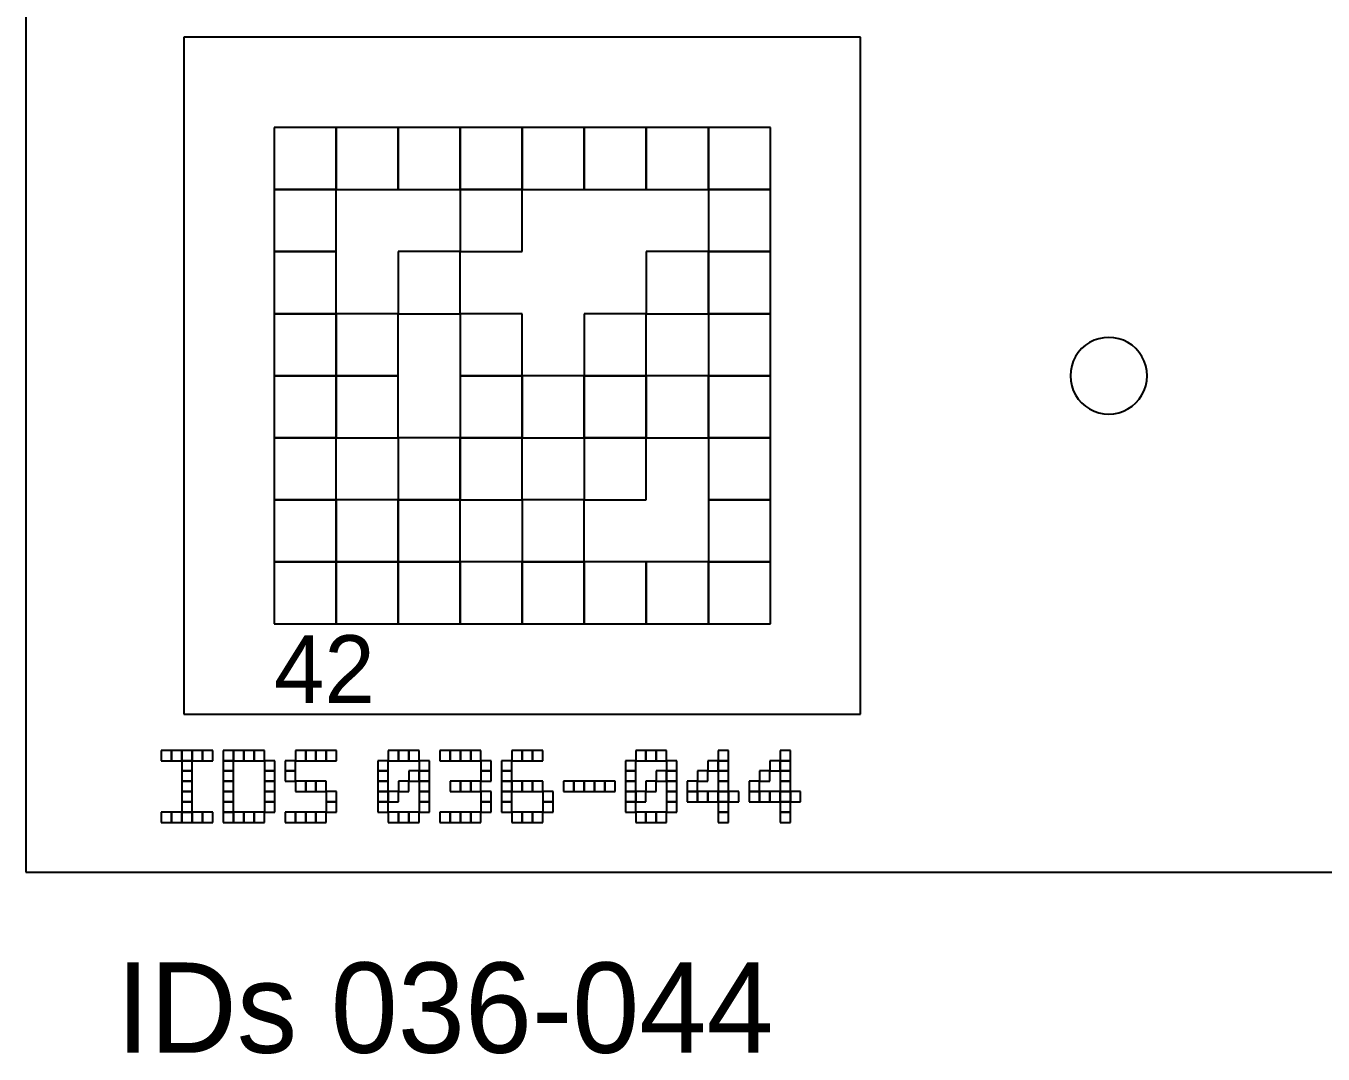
# Model space of a CAD drawing. Extents: x 0 to 150, y -8 to 159.
# Drawn here: x 0 to 57.5, y -8.1 to 37.5 of the extents above; entities that cross this region are included whole.
import ezdxf

# ---------------------------------------------------------------- set-up
doc = ezdxf.new("R2010")
doc.units = 0
for name, color, linetype in [('BLACK_POCKET', 7, 'CONTINUOUS'), ('BOARD_TEXT', 2, 'CONTINUOUS'), ('CUT', 1, 'CONTINUOUS'), ('LABEL', 3, 'CONTINUOUS'), ('MOUNT_HOLE', 5, 'CONTINUOUS'), ('QUIET_ZONE', 4, 'CONTINUOUS'), ('TAG_BOUNDARY', 8, 'CONTINUOUS')]:
    doc.layers.add(name, color=color, linetype=linetype)

msp = doc.modelspace()

# ---------------------------------------------------------------- linework, layer by layer
at = {"layer": 'BLACK_POCKET'}
for p, q in [((13.75, 33), (11, 33)), ((11, 33), (11, 30.25)), ((13.75, 30.25), (13.75, 33)), ((16.5, 33), (13.75, 33)), ((13.75, 33), (13.75, 30.25)), ((16.5, 30.25), (16.5, 33)), ((19.25, 33), (16.5, 33)), ((16.5, 33), (16.5, 30.25)), ((19.25, 30.25), (19.25, 33)), ((22, 33), (19.25, 33)), ((19.25, 33), (19.25, 30.25)), ((22, 30.25), (22, 33)), ((24.75, 33), (22, 33)), ((22, 33), (22, 30.25)), ((24.75, 30.25), (24.75, 33)), ((27.5, 33), (24.75, 33)), ((24.75, 33), (24.75, 30.25)), ((27.5, 30.25), (27.5, 33)), ((30.25, 33), (27.5, 33)), ((27.5, 33), (27.5, 30.25)), ((30.25, 30.25), (30.25, 33)), ((33, 33), (30.25, 33)), ((30.25, 33), (30.25, 30.25)), ((33, 30.25), (33, 33)), ((11, 30.25), (13.75, 30.25)), ((13.75, 30.25), (11, 30.25)), ((11, 30.25), (11, 27.5)), ((13.75, 30.25), (16.5, 30.25)), ((13.75, 27.5), (13.75, 30.25)), ((16.5, 30.25), (19.25, 30.25)), ((19.25, 30.25), (22, 30.25)), ((22, 30.25), (19.25, 30.25)), ((19.25, 30.25), (19.25, 27.5)), ((22, 30.25), (24.75, 30.25)), ((22, 27.5), (22, 30.25)), ((24.75, 30.25), (27.5, 30.25)), ((27.5, 30.25), (30.25, 30.25)), ((30.25, 30.25), (33, 30.25)), ((33, 30.25), (30.25, 30.25)), ((30.25, 30.25), (30.25, 27.5)), ((33, 27.5), (33, 30.25)), ((11, 27.5), (13.75, 27.5)), ((13.75, 27.5), (11, 27.5)), ((11, 27.5), (11, 24.75)), ((13.75, 24.75), (13.75, 27.5)), ((19.25, 27.5), (16.5, 27.5)), ((16.5, 27.5), (16.5, 24.75)), ((19.25, 27.5), (22, 27.5)), ((19.25, 24.75), (19.25, 27.5)), ((30.25, 27.5), (27.5, 27.5)), ((27.5, 27.5), (27.5, 24.75)), ((30.25, 27.5), (33, 27.5)), ((30.25, 24.75), (30.25, 27.5)), ((33, 27.5), (30.25, 27.5)), ((30.25, 27.5), (30.25, 24.75)), ((33, 24.75), (33, 27.5)), ((11, 24.75), (13.75, 24.75)), ((13.75, 24.75), (11, 24.75)), ((11, 24.75), (11, 22)), ((13.75, 22), (13.75, 24.75)), ((16.5, 24.75), (13.75, 24.75)), ((13.75, 24.75), (13.75, 22)), ((16.5, 24.75), (19.25, 24.75)), ((16.5, 22), (16.5, 24.75)), ((22, 24.75), (19.25, 24.75)), ((19.25, 24.75), (19.25, 22)), ((22, 22), (22, 24.75)), ((27.5, 24.75), (24.75, 24.75)), ((24.75, 24.75), (24.75, 22)), ((27.5, 24.75), (30.25, 24.75)), ((27.5, 22), (27.5, 24.75)), ((30.25, 24.75), (33, 24.75)), ((33, 24.75), (30.25, 24.75)), ((30.25, 24.75), (30.25, 22)), ((33, 22), (33, 24.75)), ((11, 22), (13.75, 22)), ((13.75, 22), (11, 22)), ((11, 22), (11, 19.25)), ((13.75, 22), (16.5, 22)), ((13.75, 19.25), (13.75, 22)), ((16.5, 22), (13.75, 22)), ((13.75, 22), (13.75, 19.25)), ((16.5, 19.25), (16.5, 22)), ((19.25, 22), (22, 22)), ((22, 22), (19.25, 22)), ((19.25, 22), (19.25, 19.25)), ((22, 19.25), (22, 22)), ((24.75, 22), (22, 22)), ((22, 22), (22, 19.25)), ((24.75, 22), (27.5, 22)), ((24.75, 19.25), (24.75, 22)), ((27.5, 22), (24.75, 22)), ((24.75, 22), (24.75, 19.25)), ((27.5, 19.25), (27.5, 22)), ((30.25, 22), (27.5, 22)), ((27.5, 22), (27.5, 19.25)), ((30.25, 22), (33, 22)), ((30.25, 19.25), (30.25, 22)), ((33, 22), (30.25, 22)), ((30.25, 22), (30.25, 19.25)), ((33, 19.25), (33, 22)), ((11, 19.25), (13.75, 19.25)), ((13.75, 19.25), (11, 19.25)), ((11, 19.25), (11, 16.5)), ((13.75, 19.25), (16.5, 19.25)), ((13.75, 16.5), (13.75, 19.25)), ((19.25, 19.25), (16.5, 19.25)), ((16.5, 19.25), (16.5, 16.5)), ((19.25, 19.25), (22, 19.25)), ((19.25, 16.5), (19.25, 19.25)), ((22, 19.25), (19.25, 19.25)), ((19.25, 19.25), (19.25, 16.5)), ((22, 19.25), (24.75, 19.25)), ((22, 16.5), (22, 19.25)), ((24.75, 19.25), (27.5, 19.25)), ((27.5, 19.25), (24.75, 19.25)), ((24.75, 19.25), (24.75, 16.5)), ((27.5, 19.25), (30.25, 19.25)), ((27.5, 16.5), (27.5, 19.25)), ((30.25, 19.25), (33, 19.25)), ((33, 19.25), (30.25, 19.25)), ((30.25, 19.25), (30.25, 16.5)), ((33, 16.5), (33, 19.25)), ((11, 16.5), (13.75, 16.5)), ((13.75, 16.5), (11, 16.5)), ((11, 16.5), (11, 13.75)), ((13.75, 13.75), (13.75, 16.5)), ((16.5, 16.5), (13.75, 16.5)), ((13.75, 16.5), (13.75, 13.75)), ((16.5, 16.5), (19.25, 16.5)), ((16.5, 13.75), (16.5, 16.5)), ((19.25, 16.5), (16.5, 16.5)), ((16.5, 16.5), (16.5, 13.75)), ((19.25, 16.5), (22, 16.5)), ((19.25, 13.75), (19.25, 16.5)), ((24.75, 16.5), (22, 16.5)), ((22, 16.5), (22, 13.75)), ((24.75, 16.5), (27.5, 16.5)), ((24.75, 13.75), (24.75, 16.5)), ((30.25, 16.5), (33, 16.5)), ((33, 16.5), (30.25, 16.5)), ((30.25, 16.5), (30.25, 13.75)), ((33, 13.75), (33, 16.5)), ((11, 13.75), (13.75, 13.75)), ((13.75, 13.75), (11, 13.75)), ((11, 13.75), (11, 11)), ((13.75, 13.75), (16.5, 13.75)), ((13.75, 11), (13.75, 13.75)), ((16.5, 13.75), (13.75, 13.75)), ((13.75, 13.75), (13.75, 11)), ((16.5, 13.75), (19.25, 13.75)), ((16.5, 11), (16.5, 13.75)), ((19.25, 13.75), (16.5, 13.75)), ((16.5, 13.75), (16.5, 11)), ((19.25, 11), (19.25, 13.75)), ((22, 13.75), (19.25, 13.75)), ((19.25, 13.75), (19.25, 11)), ((22, 13.75), (24.75, 13.75)), ((22, 11), (22, 13.75)), ((24.75, 13.75), (22, 13.75)), ((22, 13.75), (22, 11)), ((24.75, 11), (24.75, 13.75)), ((27.5, 13.75), (24.75, 13.75)), ((24.75, 13.75), (24.75, 11)), ((27.5, 11), (27.5, 13.75)), ((30.25, 13.75), (27.5, 13.75)), ((27.5, 13.75), (27.5, 11)), ((30.25, 13.75), (33, 13.75)), ((30.25, 11), (30.25, 13.75)), ((33, 13.75), (30.25, 13.75)), ((30.25, 13.75), (30.25, 11)), ((33, 11), (33, 13.75)), ((11, 11), (13.75, 11)), ((13.75, 11), (16.5, 11)), ((16.5, 11), (19.25, 11)), ((19.25, 11), (22, 11)), ((22, 11), (24.75, 11)), ((24.75, 11), (27.5, 11)), ((27.5, 11), (30.25, 11)), ((30.25, 11), (33, 11))]:
    msp.add_line(p, q, dxfattribs=at)
at = {"layer": 'BOARD_TEXT'}
for p, q in [((6.457143, 5.4), (6, 5.4)), ((6, 5.4), (6, 4.942857)), ((6.457143, 4.942857), (6.457143, 5.4)), ((6.914286, 5.4), (6.457143, 5.4)), ((6.457143, 5.4), (6.457143, 4.942857)), ((6.914286, 4.942857), (6.914286, 5.4)), ((7.371429, 5.4), (6.914286, 5.4)), ((6.914286, 5.4), (6.914286, 4.942857)), ((7.371429, 4.942857), (7.371429, 5.4)), ((7.828571, 5.4), (7.371429, 5.4)), ((7.371429, 5.4), (7.371429, 4.942857)), ((7.828571, 4.942857), (7.828571, 5.4)), ((8.285714, 5.4), (7.828571, 5.4)), ((7.828571, 5.4), (7.828571, 4.942857)), ((8.285714, 4.942857), (8.285714, 5.4)), ((9.2, 5.4), (8.742857, 5.4)), ((8.742857, 5.4), (8.742857, 4.942857)), ((9.2, 4.942857), (9.2, 5.4)), ((9.657143, 5.4), (9.2, 5.4)), ((9.2, 5.4), (9.2, 4.942857)), ((9.657143, 4.942857), (9.657143, 5.4)), ((10.114286, 5.4), (9.657143, 5.4)), ((9.657143, 5.4), (9.657143, 4.942857)), ((10.114286, 4.942857), (10.114286, 5.4)), ((10.571429, 5.4), (10.114286, 5.4)), ((10.114286, 5.4), (10.114286, 4.942857)), ((10.571429, 4.942857), (10.571429, 5.4)), ((12.4, 5.4), (11.942857, 5.4)), ((11.942857, 5.4), (11.942857, 4.942857)), ((12.4, 4.942857), (12.4, 5.4)), ((12.857143, 5.4), (12.4, 5.4)), ((12.4, 5.4), (12.4, 4.942857)), ((12.857143, 4.942857), (12.857143, 5.4)), ((13.314286, 5.4), (12.857143, 5.4)), ((12.857143, 5.4), (12.857143, 4.942857)), ((13.314286, 4.942857), (13.314286, 5.4)), ((13.771429, 5.4), (13.314286, 5.4)), ((13.314286, 5.4), (13.314286, 4.942857)), ((13.771429, 4.942857), (13.771429, 5.4)), ((16.514286, 5.4), (16.057143, 5.4)), ((16.057143, 5.4), (16.057143, 4.942857)), ((16.514286, 4.942857), (16.514286, 5.4)), ((16.971429, 5.4), (16.514286, 5.4)), ((16.514286, 5.4), (16.514286, 4.942857)), ((16.971429, 4.942857), (16.971429, 5.4)), ((17.428571, 5.4), (16.971429, 5.4)), ((16.971429, 5.4), (16.971429, 4.942857)), ((17.428571, 4.942857), (17.428571, 5.4)), ((18.8, 5.4), (18.342857, 5.4)), ((18.342857, 5.4), (18.342857, 4.942857)), ((18.8, 4.942857), (18.8, 5.4)), ((19.257143, 5.4), (18.8, 5.4)), ((18.8, 5.4), (18.8, 4.942857)), ((19.257143, 4.942857), (19.257143, 5.4)), ((19.714286, 5.4), (19.257143, 5.4)), ((19.257143, 5.4), (19.257143, 4.942857)), ((19.714286, 4.942857), (19.714286, 5.4)), ((20.171429, 5.4), (19.714286, 5.4)), ((19.714286, 5.4), (19.714286, 4.942857)), ((20.171429, 4.942857), (20.171429, 5.4)), ((22, 5.4), (21.542857, 5.4)), ((21.542857, 5.4), (21.542857, 4.942857)), ((22, 4.942857), (22, 5.4)), ((22.457143, 5.4), (22, 5.4)), ((22, 5.4), (22, 4.942857)), ((22.457143, 4.942857), (22.457143, 5.4)), ((22.914286, 5.4), (22.457143, 5.4)), ((22.457143, 5.4), (22.457143, 4.942857)), ((22.914286, 4.942857), (22.914286, 5.4)), ((27.485714, 5.4), (27.028571, 5.4)), ((27.028571, 5.4), (27.028571, 4.942857)), ((27.485714, 4.942857), (27.485714, 5.4)), ((27.942857, 5.4), (27.485714, 5.4)), ((27.485714, 5.4), (27.485714, 4.942857)), ((27.942857, 4.942857), (27.942857, 5.4)), ((28.4, 5.4), (27.942857, 5.4)), ((27.942857, 5.4), (27.942857, 4.942857)), ((28.4, 4.942857), (28.4, 5.4)), ((31.142857, 5.4), (30.685714, 5.4)), ((30.685714, 5.4), (30.685714, 4.942857)), ((31.142857, 4.942857), (31.142857, 5.4)), ((33.885714, 5.4), (33.428571, 5.4)), ((33.428571, 5.4), (33.428571, 4.942857)), ((33.885714, 4.942857), (33.885714, 5.4)), ((6, 4.942857), (6.457143, 4.942857)), ((6.457143, 4.942857), (6.914286, 4.942857)), ((6.914286, 4.942857), (7.371429, 4.942857)), ((7.371429, 4.942857), (6.914286, 4.942857)), ((6.914286, 4.942857), (6.914286, 4.485714)), ((7.371429, 4.942857), (7.828571, 4.942857)), ((7.371429, 4.485714), (7.371429, 4.942857)), ((7.828571, 4.942857), (8.285714, 4.942857)), ((8.742857, 4.942857), (9.2, 4.942857)), ((9.2, 4.942857), (8.742857, 4.942857)), ((8.742857, 4.942857), (8.742857, 4.485714)), ((9.2, 4.942857), (9.657143, 4.942857)), ((9.2, 4.485714), (9.2, 4.942857)), ((9.657143, 4.942857), (10.114286, 4.942857)), ((10.114286, 4.942857), (10.571429, 4.942857)), ((11.028571, 4.942857), (10.571429, 4.942857)), ((10.571429, 4.942857), (10.571429, 4.485714)), ((11.028571, 4.485714), (11.028571, 4.942857)), ((11.942857, 4.942857), (11.485714, 4.942857)), ((11.485714, 4.942857), (11.485714, 4.485714)), ((11.942857, 4.942857), (12.4, 4.942857)), ((11.942857, 4.485714), (11.942857, 4.942857)), ((12.4, 4.942857), (12.857143, 4.942857)), ((12.857143, 4.942857), (13.314286, 4.942857)), ((13.314286, 4.942857), (13.771429, 4.942857)), ((16.057143, 4.942857), (15.6, 4.942857)), ((15.6, 4.942857), (15.6, 4.485714)), ((16.057143, 4.942857), (16.514286, 4.942857)), ((16.057143, 4.485714), (16.057143, 4.942857)), ((16.514286, 4.942857), (16.971429, 4.942857)), ((16.971429, 4.942857), (17.428571, 4.942857)), ((17.885714, 4.942857), (17.428571, 4.942857)), ((17.428571, 4.942857), (17.428571, 4.485714)), ((17.885714, 4.485714), (17.885714, 4.942857)), ((18.342857, 4.942857), (18.8, 4.942857)), ((18.8, 4.942857), (19.257143, 4.942857)), ((19.257143, 4.942857), (19.714286, 4.942857)), ((19.714286, 4.942857), (20.171429, 4.942857)), ((20.628571, 4.942857), (20.171429, 4.942857)), ((20.171429, 4.942857), (20.171429, 4.485714)), ((20.628571, 4.485714), (20.628571, 4.942857)), ((21.542857, 4.942857), (21.085714, 4.942857)), ((21.085714, 4.942857), (21.085714, 4.485714)), ((21.542857, 4.942857), (22, 4.942857)), ((21.542857, 4.485714), (21.542857, 4.942857)), ((22, 4.942857), (22.457143, 4.942857)), ((22.457143, 4.942857), (22.914286, 4.942857)), ((27.028571, 4.942857), (26.571429, 4.942857)), ((26.571429, 4.942857), (26.571429, 4.485714)), ((27.028571, 4.942857), (27.485714, 4.942857)), ((27.028571, 4.485714), (27.028571, 4.942857)), ((27.485714, 4.942857), (27.942857, 4.942857)), ((27.942857, 4.942857), (28.4, 4.942857)), ((28.857143, 4.942857), (28.4, 4.942857)), ((28.4, 4.942857), (28.4, 4.485714)), ((28.857143, 4.485714), (28.857143, 4.942857)), ((30.685714, 4.942857), (30.228571, 4.942857)), ((30.228571, 4.942857), (30.228571, 4.485714)), ((30.685714, 4.942857), (31.142857, 4.942857)), ((30.685714, 4.485714), (30.685714, 4.942857)), ((31.142857, 4.942857), (30.685714, 4.942857)), ((30.685714, 4.942857), (30.685714, 4.485714)), ((31.142857, 4.485714), (31.142857, 4.942857)), ((33.428571, 4.942857), (32.971429, 4.942857)), ((32.971429, 4.942857), (32.971429, 4.485714)), ((33.428571, 4.942857), (33.885714, 4.942857)), ((33.428571, 4.485714), (33.428571, 4.942857)), ((33.885714, 4.942857), (33.428571, 4.942857)), ((33.428571, 4.942857), (33.428571, 4.485714)), ((33.885714, 4.485714), (33.885714, 4.942857)), ((6.914286, 4.485714), (7.371429, 4.485714)), ((7.371429, 4.485714), (6.914286, 4.485714)), ((6.914286, 4.485714), (6.914286, 4.028571)), ((6.914286, 4.028571), (7.371429, 4.028571)), ((7.371429, 4.028571), (6.914286, 4.028571)), ((6.914286, 4.028571), (6.914286, 3.571429)), ((7.371429, 4.028571), (7.371429, 4.485714)), ((7.371429, 3.571429), (7.371429, 4.028571)), ((8.742857, 4.485714), (9.2, 4.485714)), ((9.2, 4.485714), (8.742857, 4.485714)), ((8.742857, 4.485714), (8.742857, 4.028571)), ((8.742857, 4.028571), (9.2, 4.028571)), ((9.2, 4.028571), (8.742857, 4.028571)), ((8.742857, 4.028571), (8.742857, 3.571429)), ((9.2, 4.028571), (9.2, 4.485714)), ((9.2, 3.571429), (9.2, 4.028571)), ((10.571429, 4.485714), (11.028571, 4.485714)), ((11.028571, 4.485714), (10.571429, 4.485714)), ((10.571429, 4.485714), (10.571429, 4.028571)), ((10.571429, 4.028571), (11.028571, 4.028571)), ((11.028571, 4.028571), (10.571429, 4.028571)), ((10.571429, 4.028571), (10.571429, 3.571429)), ((11.028571, 4.028571), (11.028571, 4.485714)), ((11.028571, 3.571429), (11.028571, 4.028571)), ((11.485714, 4.485714), (11.942857, 4.485714)), ((11.942857, 4.485714), (11.485714, 4.485714)), ((11.485714, 4.485714), (11.485714, 4.028571)), ((11.485714, 4.028571), (11.942857, 4.028571)), ((11.942857, 4.028571), (11.942857, 4.485714)), ((12.4, 4.028571), (11.942857, 4.028571)), ((11.942857, 4.028571), (11.942857, 3.571429)), ((12.4, 3.571429), (12.4, 4.028571)), ((12.857143, 4.028571), (12.4, 4.028571)), ((12.4, 4.028571), (12.4, 3.571429)), ((12.857143, 3.571429), (12.857143, 4.028571)), ((13.314286, 4.028571), (12.857143, 4.028571)), ((12.857143, 4.028571), (12.857143, 3.571429)), ((13.314286, 3.571429), (13.314286, 4.028571)), ((15.6, 4.485714), (16.057143, 4.485714)), ((16.057143, 4.485714), (15.6, 4.485714)), ((15.6, 4.485714), (15.6, 4.028571)), ((15.6, 4.028571), (16.057143, 4.028571)), ((16.057143, 4.028571), (15.6, 4.028571)), ((15.6, 4.028571), (15.6, 3.571429)), ((16.057143, 4.028571), (16.057143, 4.485714)), ((16.057143, 3.571429), (16.057143, 4.028571)), ((16.971429, 4.028571), (16.514286, 4.028571)), ((16.514286, 4.028571), (16.514286, 3.571429)), ((17.428571, 4.485714), (16.971429, 4.485714)), ((16.971429, 4.485714), (16.971429, 4.028571)), ((16.971429, 4.028571), (17.428571, 4.028571)), ((16.971429, 3.571429), (16.971429, 4.028571)), ((17.428571, 4.485714), (17.885714, 4.485714)), ((17.428571, 4.028571), (17.428571, 4.485714)), ((17.885714, 4.485714), (17.428571, 4.485714)), ((17.428571, 4.485714), (17.428571, 4.028571)), ((17.428571, 4.028571), (17.885714, 4.028571)), ((17.885714, 4.028571), (17.428571, 4.028571)), ((17.428571, 4.028571), (17.428571, 3.571429)), ((17.885714, 4.028571), (17.885714, 4.485714)), ((17.885714, 3.571429), (17.885714, 4.028571)), ((19.257143, 4.028571), (18.8, 4.028571)), ((18.8, 4.028571), (18.8, 3.571429)), ((19.257143, 3.571429), (19.257143, 4.028571)), ((19.714286, 4.028571), (19.257143, 4.028571)), ((19.257143, 4.028571), (19.257143, 3.571429)), ((19.714286, 3.571429), (19.714286, 4.028571)), ((20.171429, 4.028571), (19.714286, 4.028571)), ((19.714286, 4.028571), (19.714286, 3.571429)), ((20.171429, 4.485714), (20.628571, 4.485714)), ((20.628571, 4.485714), (20.171429, 4.485714)), ((20.171429, 4.485714), (20.171429, 4.028571)), ((20.171429, 4.028571), (20.628571, 4.028571)), ((20.171429, 3.571429), (20.171429, 4.028571)), ((20.628571, 4.028571), (20.628571, 4.485714)), ((21.085714, 4.485714), (21.542857, 4.485714)), ((21.542857, 4.485714), (21.085714, 4.485714)), ((21.085714, 4.485714), (21.085714, 4.028571)), ((21.085714, 4.028571), (21.542857, 4.028571)), ((21.542857, 4.028571), (21.085714, 4.028571)), ((21.085714, 4.028571), (21.085714, 3.571429)), ((21.542857, 4.028571), (21.542857, 4.485714)), ((21.542857, 3.571429), (21.542857, 4.028571)), ((22, 4.028571), (21.542857, 4.028571)), ((21.542857, 4.028571), (21.542857, 3.571429)), ((22, 3.571429), (22, 4.028571)), ((22.457143, 4.028571), (22, 4.028571)), ((22, 4.028571), (22, 3.571429)), ((22.457143, 3.571429), (22.457143, 4.028571)), ((22.914286, 4.028571), (22.457143, 4.028571)), ((22.457143, 4.028571), (22.457143, 3.571429)), ((22.914286, 3.571429), (22.914286, 4.028571)), ((24.285714, 4.028571), (23.828571, 4.028571)), ((23.828571, 4.028571), (23.828571, 3.571429)), ((24.285714, 3.571429), (24.285714, 4.028571)), ((24.742857, 4.028571), (24.285714, 4.028571)), ((24.285714, 4.028571), (24.285714, 3.571429)), ((24.742857, 3.571429), (24.742857, 4.028571)), ((25.2, 4.028571), (24.742857, 4.028571)), ((24.742857, 4.028571), (24.742857, 3.571429)), ((25.2, 3.571429), (25.2, 4.028571)), ((25.657143, 4.028571), (25.2, 4.028571)), ((25.2, 4.028571), (25.2, 3.571429)), ((25.657143, 3.571429), (25.657143, 4.028571)), ((26.114286, 4.028571), (25.657143, 4.028571)), ((25.657143, 4.028571), (25.657143, 3.571429)), ((26.114286, 3.571429), (26.114286, 4.028571)), ((26.571429, 4.485714), (27.028571, 4.485714)), ((27.028571, 4.485714), (26.571429, 4.485714)), ((26.571429, 4.485714), (26.571429, 4.028571)), ((26.571429, 4.028571), (27.028571, 4.028571)), ((27.028571, 4.028571), (26.571429, 4.028571)), ((26.571429, 4.028571), (26.571429, 3.571429)), ((27.028571, 4.028571), (27.028571, 4.485714)), ((27.028571, 3.571429), (27.028571, 4.028571)), ((27.942857, 4.028571), (27.485714, 4.028571)), ((27.485714, 4.028571), (27.485714, 3.571429)), ((28.4, 4.485714), (27.942857, 4.485714)), ((27.942857, 4.485714), (27.942857, 4.028571)), ((27.942857, 4.028571), (28.4, 4.028571)), ((27.942857, 3.571429), (27.942857, 4.028571)), ((28.4, 4.485714), (28.857143, 4.485714)), ((28.4, 4.028571), (28.4, 4.485714)), ((28.857143, 4.485714), (28.4, 4.485714)), ((28.4, 4.485714), (28.4, 4.028571)), ((28.4, 4.028571), (28.857143, 4.028571)), ((28.857143, 4.028571), (28.4, 4.028571)), ((28.4, 4.028571), (28.4, 3.571429)), ((28.857143, 4.028571), (28.857143, 4.485714)), ((28.857143, 3.571429), (28.857143, 4.028571)), ((29.771429, 4.028571), (29.314286, 4.028571)), ((29.314286, 4.028571), (29.314286, 3.571429)), ((30.228571, 4.485714), (29.771429, 4.485714)), ((29.771429, 4.485714), (29.771429, 4.028571)), ((29.771429, 4.028571), (30.228571, 4.028571)), ((29.771429, 3.571429), (29.771429, 4.028571)), ((30.228571, 4.485714), (30.685714, 4.485714)), ((30.228571, 4.028571), (30.228571, 4.485714)), ((30.685714, 4.485714), (31.142857, 4.485714)), ((31.142857, 4.485714), (30.685714, 4.485714)), ((30.685714, 4.485714), (30.685714, 4.028571)), ((30.685714, 4.028571), (31.142857, 4.028571)), ((31.142857, 4.028571), (30.685714, 4.028571)), ((30.685714, 4.028571), (30.685714, 3.571429)), ((31.142857, 4.028571), (31.142857, 4.485714)), ((31.142857, 3.571429), (31.142857, 4.028571)), ((32.514286, 4.028571), (32.057143, 4.028571)), ((32.057143, 4.028571), (32.057143, 3.571429)), ((32.971429, 4.485714), (32.514286, 4.485714)), ((32.514286, 4.485714), (32.514286, 4.028571)), ((32.514286, 4.028571), (32.971429, 4.028571)), ((32.514286, 3.571429), (32.514286, 4.028571)), ((32.971429, 4.485714), (33.428571, 4.485714)), ((32.971429, 4.028571), (32.971429, 4.485714)), ((33.428571, 4.485714), (33.885714, 4.485714)), ((33.885714, 4.485714), (33.428571, 4.485714)), ((33.428571, 4.485714), (33.428571, 4.028571)), ((33.428571, 4.028571), (33.885714, 4.028571)), ((33.885714, 4.028571), (33.428571, 4.028571)), ((33.428571, 4.028571), (33.428571, 3.571429)), ((33.885714, 4.028571), (33.885714, 4.485714)), ((33.885714, 3.571429), (33.885714, 4.028571)), ((6.914286, 3.571429), (7.371429, 3.571429)), ((7.371429, 3.571429), (6.914286, 3.571429)), ((6.914286, 3.571429), (6.914286, 3.114286)), ((7.371429, 3.114286), (7.371429, 3.571429)), ((8.742857, 3.571429), (9.2, 3.571429)), ((9.2, 3.571429), (8.742857, 3.571429)), ((8.742857, 3.571429), (8.742857, 3.114286)), ((9.2, 3.114286), (9.2, 3.571429)), ((10.571429, 3.571429), (11.028571, 3.571429)), ((11.028571, 3.571429), (10.571429, 3.571429)), ((10.571429, 3.571429), (10.571429, 3.114286)), ((11.028571, 3.114286), (11.028571, 3.571429)), ((11.942857, 3.571429), (12.4, 3.571429)), ((12.4, 3.571429), (12.857143, 3.571429)), ((12.857143, 3.571429), (13.314286, 3.571429)), ((13.771429, 3.571429), (13.314286, 3.571429)), ((13.314286, 3.571429), (13.314286, 3.114286)), ((13.771429, 3.114286), (13.771429, 3.571429)), ((15.6, 3.571429), (16.057143, 3.571429)), ((16.057143, 3.571429), (15.6, 3.571429)), ((15.6, 3.571429), (15.6, 3.114286)), ((16.057143, 3.114286), (16.057143, 3.571429)), ((16.514286, 3.571429), (16.057143, 3.571429)), ((16.057143, 3.571429), (16.057143, 3.114286)), ((16.514286, 3.571429), (16.971429, 3.571429)), ((16.514286, 3.114286), (16.514286, 3.571429)), ((17.428571, 3.571429), (17.885714, 3.571429)), ((17.885714, 3.571429), (17.428571, 3.571429)), ((17.428571, 3.571429), (17.428571, 3.114286)), ((17.885714, 3.114286), (17.885714, 3.571429)), ((18.8, 3.571429), (19.257143, 3.571429)), ((19.257143, 3.571429), (19.714286, 3.571429)), ((19.714286, 3.571429), (20.171429, 3.571429)), ((20.628571, 3.571429), (20.171429, 3.571429)), ((20.171429, 3.571429), (20.171429, 3.114286)), ((20.628571, 3.114286), (20.628571, 3.571429)), ((21.085714, 3.571429), (21.542857, 3.571429)), ((21.542857, 3.571429), (21.085714, 3.571429)), ((21.085714, 3.571429), (21.085714, 3.114286)), ((21.542857, 3.571429), (22, 3.571429)), ((21.542857, 3.114286), (21.542857, 3.571429)), ((22, 3.571429), (22.457143, 3.571429)), ((22.457143, 3.571429), (22.914286, 3.571429)), ((23.371429, 3.571429), (22.914286, 3.571429)), ((22.914286, 3.571429), (22.914286, 3.114286)), ((23.371429, 3.114286), (23.371429, 3.571429)), ((23.828571, 3.571429), (24.285714, 3.571429)), ((24.285714, 3.571429), (24.742857, 3.571429)), ((24.742857, 3.571429), (25.2, 3.571429)), ((25.2, 3.571429), (25.657143, 3.571429)), ((25.657143, 3.571429), (26.114286, 3.571429)), ((26.571429, 3.571429), (27.028571, 3.571429)), ((27.028571, 3.571429), (26.571429, 3.571429)), ((26.571429, 3.571429), (26.571429, 3.114286)), ((27.028571, 3.114286), (27.028571, 3.571429)), ((27.485714, 3.571429), (27.028571, 3.571429)), ((27.028571, 3.571429), (27.028571, 3.114286)), ((27.485714, 3.571429), (27.942857, 3.571429)), ((27.485714, 3.114286), (27.485714, 3.571429)), ((28.4, 3.571429), (28.857143, 3.571429)), ((28.857143, 3.571429), (28.4, 3.571429)), ((28.4, 3.571429), (28.4, 3.114286)), ((28.857143, 3.114286), (28.857143, 3.571429)), ((29.314286, 3.571429), (29.771429, 3.571429)), ((29.771429, 3.571429), (29.314286, 3.571429)), ((29.314286, 3.571429), (29.314286, 3.114286)), ((29.771429, 3.114286), (29.771429, 3.571429)), ((30.228571, 3.571429), (29.771429, 3.571429)), ((29.771429, 3.571429), (29.771429, 3.114286)), ((30.228571, 3.114286), (30.228571, 3.571429)), ((30.685714, 3.571429), (30.228571, 3.571429)), ((30.228571, 3.571429), (30.228571, 3.114286)), ((30.685714, 3.571429), (31.142857, 3.571429)), ((30.685714, 3.114286), (30.685714, 3.571429)), ((31.142857, 3.571429), (30.685714, 3.571429)), ((30.685714, 3.571429), (30.685714, 3.114286)), ((31.142857, 3.114286), (31.142857, 3.571429)), ((31.6, 3.571429), (31.142857, 3.571429)), ((31.142857, 3.571429), (31.142857, 3.114286)), ((31.6, 3.114286), (31.6, 3.571429)), ((32.057143, 3.571429), (32.514286, 3.571429)), ((32.514286, 3.571429), (32.057143, 3.571429)), ((32.057143, 3.571429), (32.057143, 3.114286)), ((32.514286, 3.114286), (32.514286, 3.571429)), ((32.971429, 3.571429), (32.514286, 3.571429)), ((32.514286, 3.571429), (32.514286, 3.114286)), ((32.971429, 3.114286), (32.971429, 3.571429)), ((33.428571, 3.571429), (32.971429, 3.571429)), ((32.971429, 3.571429), (32.971429, 3.114286)), ((33.428571, 3.571429), (33.885714, 3.571429)), ((33.428571, 3.114286), (33.428571, 3.571429)), ((33.885714, 3.571429), (33.428571, 3.571429)), ((33.428571, 3.571429), (33.428571, 3.114286)), ((33.885714, 3.114286), (33.885714, 3.571429)), ((34.342857, 3.571429), (33.885714, 3.571429)), ((33.885714, 3.571429), (33.885714, 3.114286)), ((34.342857, 3.114286), (34.342857, 3.571429)), ((6.914286, 3.114286), (7.371429, 3.114286)), ((7.371429, 3.114286), (6.914286, 3.114286)), ((6.914286, 3.114286), (6.914286, 2.657143)), ((7.371429, 2.657143), (7.371429, 3.114286)), ((8.742857, 3.114286), (9.2, 3.114286)), ((9.2, 3.114286), (8.742857, 3.114286)), ((8.742857, 3.114286), (8.742857, 2.657143)), ((9.2, 2.657143), (9.2, 3.114286)), ((10.571429, 3.114286), (11.028571, 3.114286)), ((11.028571, 3.114286), (10.571429, 3.114286)), ((10.571429, 3.114286), (10.571429, 2.657143)), ((11.028571, 2.657143), (11.028571, 3.114286)), ((13.314286, 3.114286), (13.771429, 3.114286)), ((13.771429, 3.114286), (13.314286, 3.114286)), ((13.314286, 3.114286), (13.314286, 2.657143)), ((13.771429, 2.657143), (13.771429, 3.114286)), ((15.6, 3.114286), (16.057143, 3.114286)), ((16.057143, 3.114286), (15.6, 3.114286)), ((15.6, 3.114286), (15.6, 2.657143)), ((16.057143, 3.114286), (16.514286, 3.114286)), ((16.057143, 2.657143), (16.057143, 3.114286)), ((17.428571, 3.114286), (17.885714, 3.114286)), ((17.885714, 3.114286), (17.428571, 3.114286)), ((17.428571, 3.114286), (17.428571, 2.657143)), ((17.885714, 2.657143), (17.885714, 3.114286)), ((20.171429, 3.114286), (20.628571, 3.114286)), ((20.628571, 3.114286), (20.171429, 3.114286)), ((20.171429, 3.114286), (20.171429, 2.657143)), ((20.628571, 2.657143), (20.628571, 3.114286)), ((21.085714, 3.114286), (21.542857, 3.114286)), ((21.542857, 3.114286), (21.085714, 3.114286)), ((21.085714, 3.114286), (21.085714, 2.657143)), ((21.542857, 2.657143), (21.542857, 3.114286)), ((22.914286, 3.114286), (23.371429, 3.114286)), ((23.371429, 3.114286), (22.914286, 3.114286)), ((22.914286, 3.114286), (22.914286, 2.657143)), ((23.371429, 2.657143), (23.371429, 3.114286)), ((26.571429, 3.114286), (27.028571, 3.114286)), ((27.028571, 3.114286), (26.571429, 3.114286)), ((26.571429, 3.114286), (26.571429, 2.657143)), ((27.028571, 3.114286), (27.485714, 3.114286)), ((27.028571, 2.657143), (27.028571, 3.114286)), ((28.4, 3.114286), (28.857143, 3.114286)), ((28.857143, 3.114286), (28.4, 3.114286)), ((28.4, 3.114286), (28.4, 2.657143)), ((28.857143, 2.657143), (28.857143, 3.114286)), ((29.314286, 3.114286), (29.771429, 3.114286)), ((29.771429, 3.114286), (30.228571, 3.114286)), ((30.228571, 3.114286), (30.685714, 3.114286)), ((30.685714, 3.114286), (31.142857, 3.114286)), ((31.142857, 3.114286), (30.685714, 3.114286)), ((30.685714, 3.114286), (30.685714, 2.657143)), ((31.142857, 3.114286), (31.6, 3.114286)), ((31.142857, 2.657143), (31.142857, 3.114286)), ((32.057143, 3.114286), (32.514286, 3.114286)), ((32.514286, 3.114286), (32.971429, 3.114286)), ((32.971429, 3.114286), (33.428571, 3.114286)), ((33.428571, 3.114286), (33.885714, 3.114286)), ((33.885714, 3.114286), (33.428571, 3.114286)), ((33.428571, 3.114286), (33.428571, 2.657143)), ((33.885714, 3.114286), (34.342857, 3.114286)), ((33.885714, 2.657143), (33.885714, 3.114286)), ((6.457143, 2.657143), (6, 2.657143)), ((6, 2.657143), (6, 2.2)), ((6.457143, 2.2), (6.457143, 2.657143)), ((6.914286, 2.657143), (6.457143, 2.657143)), ((6.457143, 2.657143), (6.457143, 2.2)), ((6.914286, 2.657143), (7.371429, 2.657143)), ((6.914286, 2.2), (6.914286, 2.657143)), ((7.371429, 2.657143), (6.914286, 2.657143)), ((6.914286, 2.657143), (6.914286, 2.2)), ((7.371429, 2.2), (7.371429, 2.657143)), ((7.828571, 2.657143), (7.371429, 2.657143)), ((7.371429, 2.657143), (7.371429, 2.2)), ((7.828571, 2.2), (7.828571, 2.657143)), ((8.285714, 2.657143), (7.828571, 2.657143)), ((7.828571, 2.657143), (7.828571, 2.2)), ((8.285714, 2.2), (8.285714, 2.657143)), ((8.742857, 2.657143), (9.2, 2.657143)), ((9.2, 2.657143), (8.742857, 2.657143)), ((8.742857, 2.657143), (8.742857, 2.2)), ((9.2, 2.2), (9.2, 2.657143)), ((9.657143, 2.657143), (9.2, 2.657143)), ((9.2, 2.657143), (9.2, 2.2)), ((9.657143, 2.2), (9.657143, 2.657143)), ((10.114286, 2.657143), (9.657143, 2.657143)), ((9.657143, 2.657143), (9.657143, 2.2)), ((10.114286, 2.2), (10.114286, 2.657143)), ((10.571429, 2.657143), (10.114286, 2.657143)), ((10.114286, 2.657143), (10.114286, 2.2)), ((10.571429, 2.657143), (11.028571, 2.657143)), ((10.571429, 2.2), (10.571429, 2.657143)), ((11.942857, 2.657143), (11.485714, 2.657143)), ((11.485714, 2.657143), (11.485714, 2.2)), ((11.942857, 2.2), (11.942857, 2.657143)), ((12.4, 2.657143), (11.942857, 2.657143)), ((11.942857, 2.657143), (11.942857, 2.2)), ((12.4, 2.2), (12.4, 2.657143)), ((12.857143, 2.657143), (12.4, 2.657143)), ((12.4, 2.657143), (12.4, 2.2)), ((12.857143, 2.2), (12.857143, 2.657143)), ((13.314286, 2.657143), (12.857143, 2.657143)), ((12.857143, 2.657143), (12.857143, 2.2)), ((13.314286, 2.657143), (13.771429, 2.657143)), ((13.314286, 2.2), (13.314286, 2.657143)), ((15.6, 2.657143), (16.057143, 2.657143)), ((16.514286, 2.657143), (16.057143, 2.657143)), ((16.057143, 2.657143), (16.057143, 2.2)), ((16.514286, 2.2), (16.514286, 2.657143)), ((16.971429, 2.657143), (16.514286, 2.657143)), ((16.514286, 2.657143), (16.514286, 2.2)), ((16.971429, 2.2), (16.971429, 2.657143)), ((17.428571, 2.657143), (16.971429, 2.657143)), ((16.971429, 2.657143), (16.971429, 2.2)), ((17.428571, 2.657143), (17.885714, 2.657143)), ((17.428571, 2.2), (17.428571, 2.657143)), ((18.8, 2.657143), (18.342857, 2.657143)), ((18.342857, 2.657143), (18.342857, 2.2)), ((18.8, 2.2), (18.8, 2.657143)), ((19.257143, 2.657143), (18.8, 2.657143)), ((18.8, 2.657143), (18.8, 2.2)), ((19.257143, 2.2), (19.257143, 2.657143)), ((19.714286, 2.657143), (19.257143, 2.657143)), ((19.257143, 2.657143), (19.257143, 2.2)), ((19.714286, 2.2), (19.714286, 2.657143)), ((20.171429, 2.657143), (19.714286, 2.657143)), ((19.714286, 2.657143), (19.714286, 2.2)), ((20.171429, 2.657143), (20.628571, 2.657143)), ((20.171429, 2.2), (20.171429, 2.657143)), ((21.085714, 2.657143), (21.542857, 2.657143)), ((22, 2.657143), (21.542857, 2.657143)), ((21.542857, 2.657143), (21.542857, 2.2)), ((22, 2.2), (22, 2.657143)), ((22.457143, 2.657143), (22, 2.657143)), ((22, 2.657143), (22, 2.2)), ((22.457143, 2.2), (22.457143, 2.657143)), ((22.914286, 2.657143), (22.457143, 2.657143)), ((22.457143, 2.657143), (22.457143, 2.2)), ((22.914286, 2.657143), (23.371429, 2.657143)), ((22.914286, 2.2), (22.914286, 2.657143)), ((26.571429, 2.657143), (27.028571, 2.657143)), ((27.485714, 2.657143), (27.028571, 2.657143)), ((27.028571, 2.657143), (27.028571, 2.2)), ((27.485714, 2.2), (27.485714, 2.657143)), ((27.942857, 2.657143), (27.485714, 2.657143)), ((27.485714, 2.657143), (27.485714, 2.2)), ((27.942857, 2.2), (27.942857, 2.657143)), ((28.4, 2.657143), (27.942857, 2.657143)), ((27.942857, 2.657143), (27.942857, 2.2)), ((28.4, 2.657143), (28.857143, 2.657143)), ((28.4, 2.2), (28.4, 2.657143)), ((30.685714, 2.657143), (31.142857, 2.657143)), ((31.142857, 2.657143), (30.685714, 2.657143)), ((30.685714, 2.657143), (30.685714, 2.2)), ((31.142857, 2.2), (31.142857, 2.657143)), ((33.428571, 2.657143), (33.885714, 2.657143)), ((33.885714, 2.657143), (33.428571, 2.657143)), ((33.428571, 2.657143), (33.428571, 2.2)), ((33.885714, 2.2), (33.885714, 2.657143)), ((6, 2.2), (6.457143, 2.2)), ((6.457143, 2.2), (6.914286, 2.2)), ((6.914286, 2.2), (7.371429, 2.2)), ((7.371429, 2.2), (7.828571, 2.2)), ((7.828571, 2.2), (8.285714, 2.2)), ((8.742857, 2.2), (9.2, 2.2)), ((9.2, 2.2), (9.657143, 2.2)), ((9.657143, 2.2), (10.114286, 2.2)), ((10.114286, 2.2), (10.571429, 2.2)), ((11.485714, 2.2), (11.942857, 2.2)), ((11.942857, 2.2), (12.4, 2.2)), ((12.4, 2.2), (12.857143, 2.2)), ((12.857143, 2.2), (13.314286, 2.2)), ((16.057143, 2.2), (16.514286, 2.2)), ((16.514286, 2.2), (16.971429, 2.2)), ((16.971429, 2.2), (17.428571, 2.2)), ((18.342857, 2.2), (18.8, 2.2)), ((18.8, 2.2), (19.257143, 2.2)), ((19.257143, 2.2), (19.714286, 2.2)), ((19.714286, 2.2), (20.171429, 2.2)), ((21.542857, 2.2), (22, 2.2)), ((22, 2.2), (22.457143, 2.2)), ((22.457143, 2.2), (22.914286, 2.2)), ((27.028571, 2.2), (27.485714, 2.2)), ((27.485714, 2.2), (27.942857, 2.2)), ((27.942857, 2.2), (28.4, 2.2)), ((30.685714, 2.2), (31.142857, 2.2)), ((33.428571, 2.2), (33.885714, 2.2))]:
    msp.add_line(p, q, dxfattribs=at)
at = {"layer": 'CUT'}
for p, q in [((0, 150), (0, 0)), ((0, 0), (150, 0))]:
    msp.add_line(p, q, dxfattribs=at)
at = {"layer": 'MOUNT_HOLE'}
for p, q in [((47.560008, 23.642074), (47.349438, 23.570595)), ((47.778105, 23.685456), (47.560008, 23.642074)), ((48, 23.7), (47.778105, 23.685456)), ((48.221895, 23.685456), (48, 23.7)), ((48.439992, 23.642074), (48.221895, 23.685456)), ((48.650562, 23.570595), (48.439992, 23.642074)), ((46.651299, 23.034894), (46.527757, 22.85)), ((46.797918, 23.202082), (46.651299, 23.034894)), ((46.965106, 23.348701), (46.797918, 23.202082)), ((47.15, 23.472243), (46.965106, 23.348701)), ((47.349438, 23.570595), (47.15, 23.472243)), ((48.85, 23.472243), (48.650562, 23.570595)), ((49.034894, 23.348701), (48.85, 23.472243)), ((49.202082, 23.202082), (49.034894, 23.348701)), ((49.348701, 23.034894), (49.202082, 23.202082)), ((49.472243, 22.85), (49.348701, 23.034894)), ((46.357926, 22.439992), (46.314544, 22.221895)), ((46.429405, 22.650562), (46.357926, 22.439992)), ((46.527757, 22.85), (46.429405, 22.650562)), ((49.570595, 22.650562), (49.472243, 22.85)), ((49.642074, 22.439992), (49.570595, 22.650562)), ((49.685456, 22.221895), (49.642074, 22.439992)), ((46.314544, 22.221895), (46.3, 22)), ((46.3, 22), (46.314544, 21.778105)), ((49.7, 22), (49.685456, 22.221895)), ((49.685456, 21.778105), (49.7, 22)), ((46.314544, 21.778105), (46.357926, 21.560008)), ((46.357926, 21.560008), (46.429405, 21.349438)), ((46.429405, 21.349438), (46.527757, 21.15)), ((49.472243, 21.15), (49.570595, 21.349438)), ((49.570595, 21.349438), (49.642074, 21.560008)), ((49.642074, 21.560008), (49.685456, 21.778105)), ((46.527757, 21.15), (46.651299, 20.965106)), ((46.651299, 20.965106), (46.797918, 20.797918)), ((46.797918, 20.797918), (46.965106, 20.651299)), ((49.034894, 20.651299), (49.202082, 20.797918)), ((49.202082, 20.797918), (49.348701, 20.965106)), ((49.348701, 20.965106), (49.472243, 21.15)), ((46.965106, 20.651299), (47.15, 20.527757)), ((47.15, 20.527757), (47.349438, 20.429405)), ((47.349438, 20.429405), (47.560008, 20.357926)), ((47.560008, 20.357926), (47.778105, 20.314544)), ((47.778105, 20.314544), (48, 20.3)), ((48, 20.3), (48.221895, 20.314544)), ((48.221895, 20.314544), (48.439992, 20.357926)), ((48.439992, 20.357926), (48.650562, 20.429405)), ((48.650562, 20.429405), (48.85, 20.527757)), ((48.85, 20.527757), (49.034894, 20.651299))]:
    msp.add_line(p, q, dxfattribs=at)
at = {"layer": 'QUIET_ZONE'}
for p, q in [((37, 37), (7, 37)), ((7, 37), (7, 7)), ((37, 7), (37, 37)), ((7, 7), (37, 7))]:
    msp.add_line(p, q, dxfattribs=at)
at = {"layer": 'TAG_BOUNDARY'}
for p, q in [((33, 33), (11, 33)), ((11, 33), (11, 11)), ((33, 11), (33, 33)), ((11, 11), (33, 11))]:
    msp.add_line(p, q, dxfattribs=at)

# ---------------------------------------------------------------- texts
at = {"layer": 'LABEL'}
for s, height, p in [('42', 3, (11, 7.5)), ('IDs 036-044', 4, (4, -8))]:
    msp.add_text(s, height=height, dxfattribs=at).set_placement(p)

doc.saveas('drawing.dxf')
